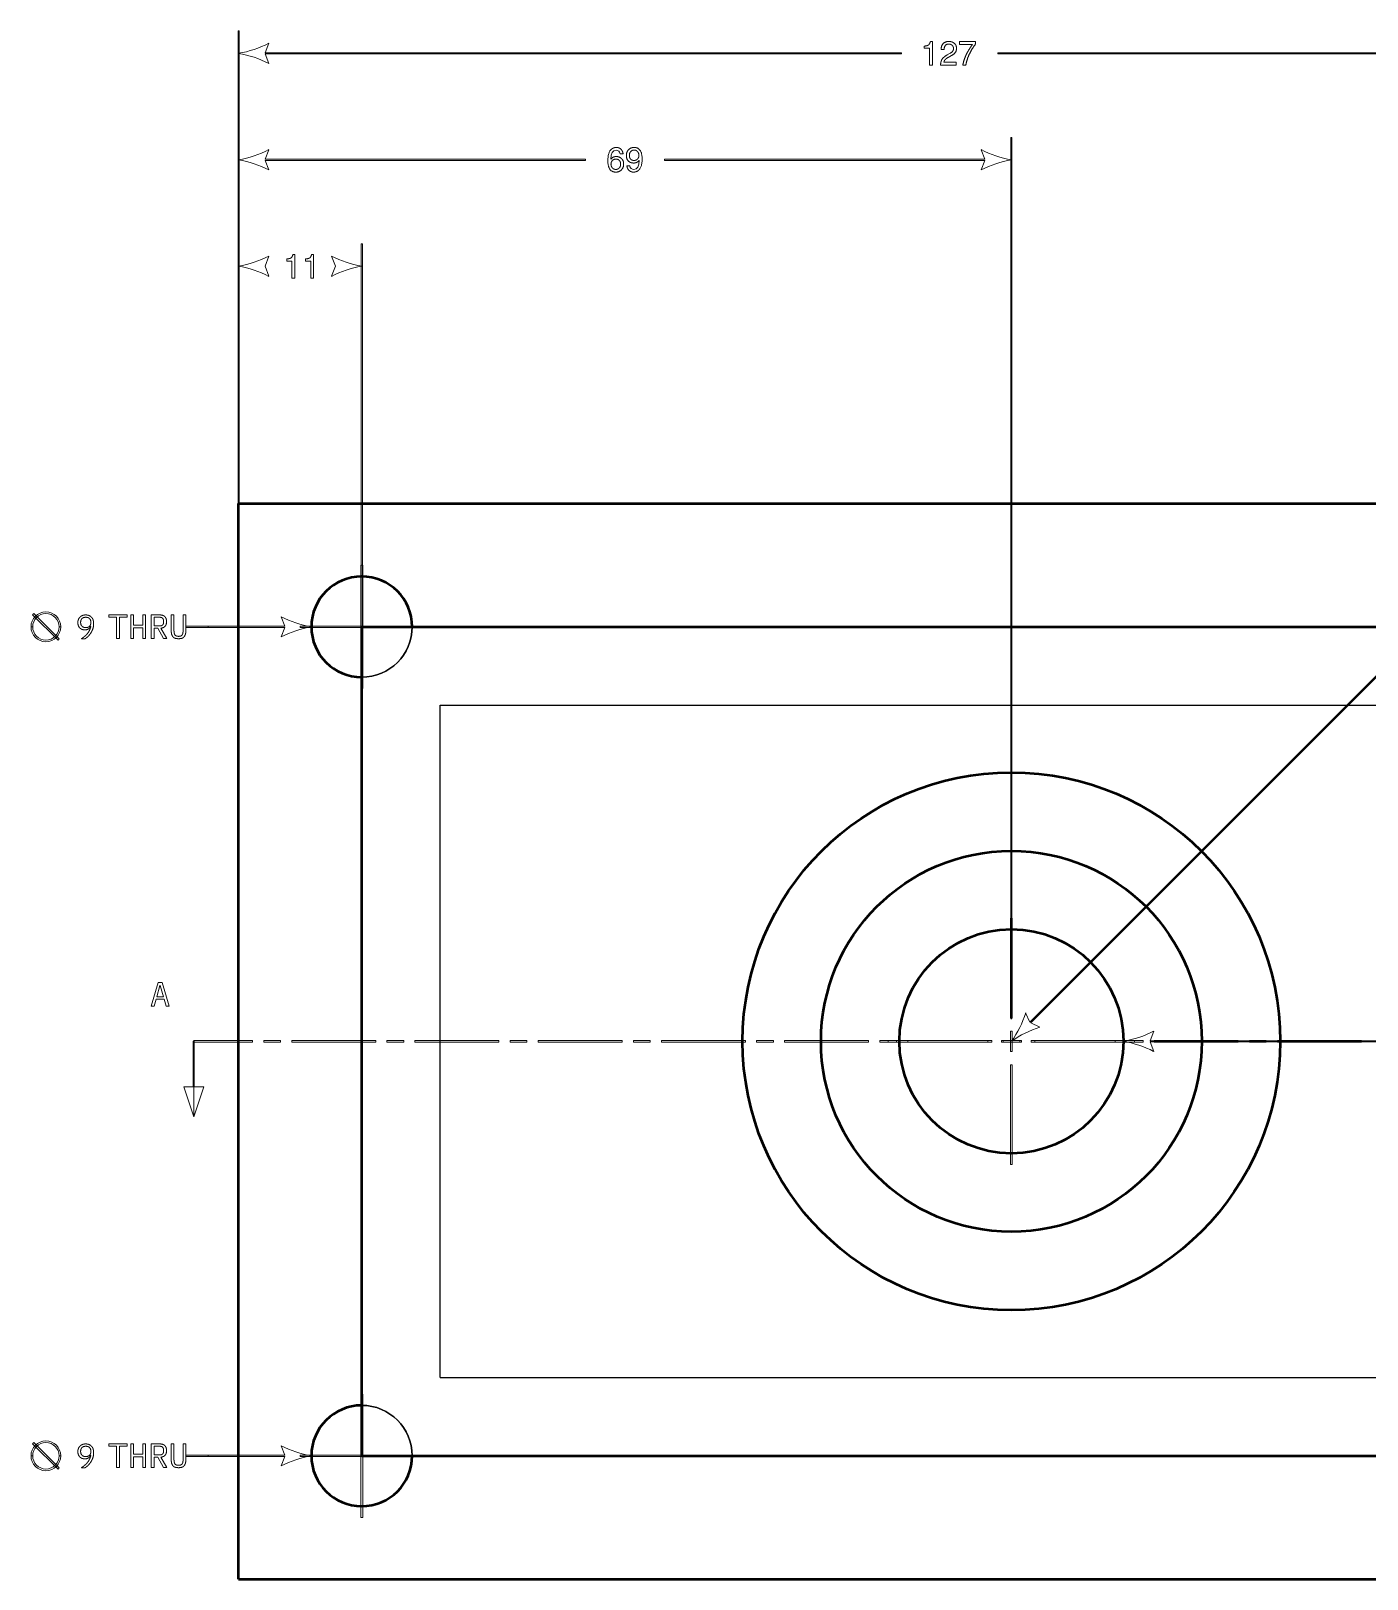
# Model space of a CAD drawing. Header units: millimetres. Extents: x 41 to 831, y 11 to 584.
# Drawn here: x 51 to 170.2, y 292.5 to 430.7 of the extents above; entities that cross this region are included whole.
import ezdxf

# ---------------------------------------------------------------- set-up
doc = ezdxf.new("R2010")
doc.units = ezdxf.units.MM
for name, color, linetype, lineweight in [('dims', 7, 'Continuous', 5), ('hidden', 7, 'Continuous', 25), ('part', 7, 'Continuous', 50)]:
    doc.layers.add(name, color=color, linetype=linetype, lineweight=lineweight)

msp = doc.modelspace()

# ---------------------------------------------------------------- linework, layer by layer
at = {"layer": 'dims'}
for p, q in [((69.45, 430.69), (69.45, 305.5)), ((69.55, 430.69), (69.45, 430.69)), ((69.55, 305.5), (69.55, 430.69)), ((71.88, 428.74), (72.2, 429.59)), ((128.7, 428.74), (71.88, 428.74)), ((72.2, 427.79), (71.88, 428.64)), ((71.88, 428.64), (128.7, 428.64)), ((128.7, 428.64), (128.7, 428.74)), ((130.7, 429.33), (130.7, 429.14)), ((130.7, 429.14), (131.18, 429.14)), ((131.18, 429.14), (131.18, 427.63)), ((131.44, 429.75), (131.27, 429.75)), ((131.44, 427.63), (131.44, 429.75)), ((132.22, 429.02), (132.48, 429.02)), ((133.04, 428.7), (132.77, 428.55)), ((132.85, 428.33), (133.15, 428.49)), ((135.3, 429.75), (133.87, 429.75)), ((133.87, 429.75), (133.87, 429.49)), ((133.87, 429.49), (135.02, 429.49)), ((135.3, 429.53), (135.3, 429.75)), ((194.12, 428.74), (137.3, 428.74)), ((137.3, 428.74), (137.3, 428.64)), ((137.3, 428.64), (194.12, 428.64)), ((131.18, 427.63), (131.44, 427.63)), ((132.17, 427.63), (133.58, 427.63)), ((133.58, 427.89), (132.47, 427.89)), ((133.58, 427.63), (133.58, 427.89)), ((134.15, 427.63), (134.43, 427.63)), ((69.45, 421.19), (69.45, 342.5)), ((69.55, 421.19), (69.45, 421.19)), ((69.55, 342.5), (69.55, 421.19)), ((138.45, 421.19), (138.45, 342.5)), ((138.55, 421.19), (138.45, 421.19)), ((138.55, 342.5), (138.55, 421.19)), ((71.88, 419.24), (72.2, 420.09)), ((100.47, 419.24), (71.88, 419.24)), ((72.2, 418.29), (71.88, 419.14)), ((71.88, 419.14), (100.47, 419.14)), ((100.47, 419.14), (100.47, 419.24)), ((103.57, 419.73), (103.83, 419.73)), ((136.12, 419.24), (107.53, 419.24)), ((107.53, 419.24), (107.53, 419.14)), ((107.53, 419.14), (136.12, 419.14)), ((135.8, 420.09), (136.12, 419.24)), ((136.12, 419.14), (135.8, 418.29)), ((104.43, 418.65), (104.17, 418.65)), ((69.45, 411.69), (69.45, 305.5)), ((69.55, 411.69), (69.45, 411.69)), ((69.55, 305.5), (69.55, 411.69)), ((71.86, 409.69), (72.2, 410.59)), ((74.53, 410.75), (74.36, 410.75)), ((74.53, 408.63), (74.53, 410.75)), ((76.2, 410.75), (76.03, 410.75)), ((76.2, 408.63), (76.2, 410.75)), ((77.8, 410.59), (78.14, 409.69)), ((80.45, 411.69), (80.45, 305.5)), ((80.55, 411.69), (80.45, 411.69)), ((80.55, 305.5), (80.55, 411.69)), ((72.2, 408.79), (71.86, 409.69)), ((73.8, 410.33), (73.8, 410.14)), ((73.8, 410.14), (74.27, 410.14)), ((74.27, 410.14), (74.27, 408.63)), ((75.47, 410.33), (75.47, 410.14)), ((75.47, 410.14), (75.94, 410.14)), ((75.94, 410.14), (75.94, 408.63)), ((78.14, 409.69), (77.8, 408.79)), ((74.27, 408.63), (74.53, 408.63)), ((75.94, 408.63), (76.2, 408.63)), ((197.07, 399.14), (140.15, 342.22)), ((140.22, 342.15), (197.14, 399.07)), ((80.42, 383), (80.42, 372)), ((80.58, 383), (80.42, 383)), ((80.58, 372), (80.58, 383)), ((51.22, 378.69), (51.11, 378.58)), ((53.49, 376.42), (51.22, 378.69)), ((50.96, 377.5), (51.11, 377.5)), ((51.11, 377.5), (50.96, 377.5)), ((51.11, 378.58), (53.38, 376.31)), ((53.48, 377.5), (53.63, 377.5)), ((53.63, 377.5), (53.48, 377.5)), ((55.4, 377.88), (55.4, 377.91)), ((56.29, 377.53), (56.31, 377.52)), ((56.31, 377.91), (56.31, 377.88)), ((57.91, 378.56), (57.91, 378.35)), ((59.56, 378.56), (57.91, 378.56)), ((57.91, 378.35), (58.61, 378.35)), ((58.61, 378.35), (58.61, 376.47)), ((58.87, 378.35), (59.56, 378.35)), ((58.87, 376.47), (58.87, 378.35)), ((59.56, 378.35), (59.56, 378.56)), ((59.88, 378.56), (59.88, 376.47)), ((60.13, 378.56), (59.88, 378.56)), ((60.13, 377.64), (60.13, 378.56)), ((60.95, 377.64), (60.13, 377.64)), ((60.13, 377.42), (60.95, 377.42)), ((60.13, 376.47), (60.13, 377.42)), ((60.95, 378.56), (60.95, 377.64)), ((61.2, 378.56), (60.95, 378.56)), ((60.95, 377.42), (60.95, 376.47)), ((61.2, 376.47), (61.2, 378.56)), ((61.71, 378.56), (61.71, 376.47)), ((62.47, 378.56), (61.71, 378.56)), ((61.96, 378.35), (62.47, 378.35)), ((61.96, 377.58), (61.96, 378.35)), ((62.47, 377.58), (61.96, 377.58)), ((61.96, 376.47), (61.96, 377.37)), ((61.96, 377.37), (62.29, 377.37)), ((62.29, 377.37), (62.8, 376.47)), ((63.09, 376.47), (62.55, 377.38)), ((62.8, 378.04), (62.8, 377.88)), ((63.73, 378.56), (63.48, 378.56)), ((63.48, 378.56), (63.48, 377.37)), ((63.73, 377.31), (63.73, 378.56)), ((64.55, 378.56), (64.55, 377.31)), ((64.8, 378.56), (64.55, 378.56)), ((64.8, 377.37), (64.8, 378.56)), ((66.8, 377.55), (64.8, 377.55)), ((64.8, 377.55), (64.8, 377.45)), ((64.8, 377.45), (66.8, 377.45)), ((73.62, 377.55), (66.8, 377.55)), ((66.8, 377.55), (66.8, 377.45)), ((66.8, 377.45), (66.8, 377.55)), ((66.8, 377.45), (73.62, 377.45)), ((73.3, 378.4), (73.62, 377.55)), ((73.62, 377.45), (73.3, 376.6)), ((86, 377.57), (75, 377.57)), ((75, 377.57), (75, 377.43)), ((75, 377.43), (86, 377.43)), ((86, 377.43), (86, 377.57)), ((53.38, 376.31), (53.49, 376.42)), ((55.48, 376.44), (55.81, 376.44)), ((58.61, 376.47), (58.87, 376.47)), ((59.88, 376.47), (60.13, 376.47)), ((60.95, 376.47), (61.2, 376.47)), ((61.71, 376.47), (61.96, 376.47)), ((62.8, 376.47), (63.09, 376.47)), ((80.42, 372), (80.58, 372)), ((138.43, 351.5), (138.43, 342.6)), ((138.57, 351.5), (138.43, 351.5)), ((138.57, 342.6), (138.57, 351.5)), ((62.33, 345.75), (61.69, 343.65)), ((62.19, 344.47), (62.48, 345.48)), ((62.67, 345.75), (62.33, 345.75)), ((62.48, 345.48), (62.51, 345.48)), ((62.51, 345.48), (62.8, 344.47)), ((63.31, 343.65), (62.67, 345.75)), ((61.95, 343.65), (62.13, 344.25)), ((62.13, 344.25), (62.86, 344.25)), ((62.8, 344.47), (62.19, 344.47)), ((62.86, 344.25), (63.04, 343.65)), ((61.69, 343.65), (61.95, 343.65)), ((63.04, 343.65), (63.31, 343.65)), ((140.15, 342.22), (139.77, 343.05)), ((69.45, 342.5), (69.55, 342.5)), ((138.43, 342.6), (138.57, 342.6)), ((138.43, 341.4), (138.43, 339.6)), ((138.57, 341.4), (138.43, 341.4)), ((138.45, 342.5), (138.55, 342.5)), ((138.57, 339.6), (138.57, 341.4)), ((141.05, 341.77), (140.22, 342.15)), ((150.88, 340.55), (151.2, 341.4)), ((65.55, 340.5), (65.45, 340.5)), ((65.45, 340.5), (65.45, 336.45)), ((70.75, 340.57), (65.5, 340.57)), ((65.5, 340.57), (65.5, 340.43)), ((65.5, 340.5), (65.5, 333.75)), ((65.5, 340.43), (70.75, 340.43)), ((65.55, 336.45), (65.55, 340.5)), ((70.75, 340.43), (70.75, 340.57)), ((73.25, 340.57), (71.75, 340.57)), ((71.75, 340.57), (71.75, 340.43)), ((71.75, 340.43), (73.25, 340.43)), ((73.25, 340.43), (73.25, 340.57)), ((81.75, 340.57), (74.25, 340.57)), ((74.25, 340.57), (74.25, 340.43)), ((74.25, 340.43), (81.75, 340.43)), ((81.75, 340.43), (81.75, 340.57)), ((84.25, 340.57), (82.75, 340.57)), ((82.75, 340.57), (82.75, 340.43)), ((82.75, 340.43), (84.25, 340.43)), ((84.25, 340.43), (84.25, 340.57)), ((92.75, 340.57), (85.25, 340.57)), ((85.25, 340.57), (85.25, 340.43)), ((85.25, 340.43), (92.75, 340.43)), ((92.75, 340.43), (92.75, 340.57)), ((95.25, 340.57), (93.75, 340.57)), ((93.75, 340.57), (93.75, 340.43)), ((93.75, 340.43), (95.25, 340.43)), ((95.25, 340.43), (95.25, 340.57)), ((103.75, 340.57), (96.25, 340.57)), ((96.25, 340.57), (96.25, 340.43)), ((96.25, 340.43), (103.75, 340.43)), ((103.75, 340.43), (103.75, 340.57)), ((106.25, 340.57), (104.75, 340.57)), ((104.75, 340.57), (104.75, 340.43)), ((104.75, 340.43), (106.25, 340.43)), ((106.25, 340.43), (106.25, 340.57)), ((114.75, 340.57), (107.25, 340.57)), ((107.25, 340.57), (107.25, 340.43)), ((107.25, 340.43), (114.75, 340.43)), ((114.75, 340.43), (114.75, 340.57)), ((117.25, 340.57), (115.75, 340.57)), ((115.75, 340.57), (115.75, 340.43)), ((115.75, 340.43), (117.25, 340.43)), ((117.25, 340.43), (117.25, 340.57)), ((125.75, 340.57), (118.25, 340.57)), ((118.25, 340.57), (118.25, 340.43)), ((118.25, 340.43), (125.75, 340.43)), ((125.75, 340.43), (125.75, 340.57)), ((128.25, 340.57), (126.75, 340.57)), ((126.75, 340.57), (126.75, 340.43)), ((126.75, 340.43), (128.25, 340.43)), ((136.4, 340.57), (127.5, 340.57)), ((127.5, 340.57), (127.5, 340.43)), ((127.5, 340.43), (136.4, 340.43)), ((128.25, 340.43), (128.25, 340.57)), ((136.75, 340.57), (129.25, 340.57)), ((129.25, 340.57), (129.25, 340.43)), ((129.25, 340.43), (136.75, 340.43)), ((136.4, 340.43), (136.4, 340.57)), ((136.75, 340.43), (136.75, 340.57)), ((139.4, 340.57), (137.6, 340.57)), ((137.6, 340.57), (137.6, 340.43)), ((137.6, 340.43), (139.4, 340.43)), ((139.25, 340.57), (137.75, 340.57)), ((137.75, 340.57), (137.75, 340.43)), ((137.75, 340.43), (139.25, 340.43)), ((139.25, 340.43), (139.25, 340.57)), ((139.4, 340.43), (139.4, 340.57)), ((147.75, 340.57), (140.25, 340.57)), ((140.25, 340.57), (140.25, 340.43)), ((140.25, 340.43), (147.75, 340.43)), ((149.5, 340.57), (140.6, 340.57)), ((140.6, 340.57), (140.6, 340.43)), ((140.6, 340.43), (149.5, 340.43)), ((147.75, 340.43), (147.75, 340.57)), ((150.25, 340.57), (148.75, 340.57)), ((148.75, 340.57), (148.75, 340.43)), ((148.75, 340.43), (150.25, 340.43)), ((149.5, 340.43), (149.5, 340.57)), ((150.25, 340.43), (150.25, 340.57)), ((210.2, 340.55), (150.88, 340.55)), ((151.2, 339.6), (150.88, 340.45)), ((150.88, 340.45), (210.2, 340.45)), ((158.75, 340.57), (151.25, 340.57)), ((151.25, 340.57), (151.25, 340.43)), ((151.25, 340.43), (158.75, 340.43)), ((158.75, 340.43), (158.75, 340.57)), ((161.25, 340.57), (159.75, 340.57)), ((159.75, 340.57), (159.75, 340.43)), ((159.75, 340.43), (161.25, 340.43)), ((161.25, 340.43), (161.25, 340.57)), ((169.75, 340.57), (162.25, 340.57)), ((162.25, 340.57), (162.25, 340.43)), ((162.25, 340.43), (169.75, 340.43)), ((169.75, 340.43), (169.75, 340.57)), ((138.43, 339.6), (138.57, 339.6)), ((138.43, 338.4), (138.43, 329.5)), ((138.57, 338.4), (138.43, 338.4)), ((138.57, 329.5), (138.57, 338.4)), ((65.45, 336.45), (64.6, 336.45)), ((64.6, 336.45), (65.5, 333.75)), ((65.5, 333.75), (66.4, 336.45)), ((66.4, 336.45), (65.55, 336.45)), ((138.43, 329.5), (138.57, 329.5)), ((80.42, 309), (80.42, 298)), ((80.58, 309), (80.42, 309)), ((80.58, 298), (80.58, 309)), ((69.45, 305.5), (69.55, 305.5)), ((69.45, 305.5), (69.55, 305.5)), ((80.45, 305.5), (80.55, 305.5)), ((51.22, 304.69), (51.11, 304.58)), ((51.11, 304.58), (53.38, 302.31)), ((53.49, 302.42), (51.22, 304.69)), ((57.91, 304.56), (57.91, 304.35)), ((59.56, 304.56), (57.91, 304.56)), ((57.91, 304.35), (58.61, 304.35)), ((58.61, 304.35), (58.61, 302.47)), ((58.87, 304.35), (59.56, 304.35)), ((58.87, 302.47), (58.87, 304.35)), ((59.56, 304.35), (59.56, 304.56)), ((59.88, 304.56), (59.88, 302.47)), ((60.13, 304.56), (59.88, 304.56)), ((60.13, 303.64), (60.13, 304.56)), ((60.95, 304.56), (60.95, 303.64)), ((61.2, 304.56), (60.95, 304.56)), ((61.2, 302.47), (61.2, 304.56)), ((61.71, 304.56), (61.71, 302.47)), ((62.47, 304.56), (61.71, 304.56)), ((61.96, 304.35), (62.47, 304.35)), ((61.96, 303.58), (61.96, 304.35)), ((62.8, 304.04), (62.8, 303.88)), ((63.73, 304.56), (63.48, 304.56)), ((63.48, 304.56), (63.48, 303.37)), ((63.73, 303.31), (63.73, 304.56)), ((64.55, 304.56), (64.55, 303.31)), ((64.8, 304.56), (64.55, 304.56)), ((64.8, 303.37), (64.8, 304.56)), ((73.3, 304.4), (73.62, 303.55)), ((50.96, 303.5), (51.11, 303.5)), ((51.11, 303.5), (50.96, 303.5)), ((53.48, 303.5), (53.63, 303.5)), ((53.63, 303.5), (53.48, 303.5)), ((55.4, 303.88), (55.4, 303.91)), ((56.29, 303.53), (56.31, 303.52)), ((56.31, 303.91), (56.31, 303.88)), ((60.95, 303.64), (60.13, 303.64)), ((60.13, 303.42), (60.95, 303.42)), ((60.13, 302.47), (60.13, 303.42)), ((60.95, 303.42), (60.95, 302.47)), ((62.47, 303.58), (61.96, 303.58)), ((61.96, 302.47), (61.96, 303.37)), ((61.96, 303.37), (62.29, 303.37)), ((62.29, 303.37), (62.8, 302.47)), ((63.09, 302.47), (62.55, 303.38)), ((66.8, 303.55), (64.8, 303.55)), ((64.8, 303.55), (64.8, 303.45)), ((64.8, 303.45), (66.8, 303.45)), ((73.62, 303.55), (66.8, 303.55)), ((66.8, 303.55), (66.8, 303.45)), ((66.8, 303.45), (66.8, 303.55)), ((66.8, 303.45), (73.62, 303.45)), ((73.62, 303.45), (73.3, 302.6)), ((86, 303.57), (75, 303.57)), ((75, 303.57), (75, 303.43)), ((75, 303.43), (86, 303.43)), ((86, 303.43), (86, 303.57)), ((53.38, 302.31), (53.49, 302.42)), ((55.48, 302.44), (55.81, 302.44)), ((58.61, 302.47), (58.87, 302.47)), ((59.88, 302.47), (60.13, 302.47)), ((60.95, 302.47), (61.2, 302.47)), ((61.71, 302.47), (61.96, 302.47)), ((62.8, 302.47), (63.09, 302.47)), ((80.42, 298), (80.58, 298))]:
    msp.add_line(p, q, dxfattribs=at)
for centre, radius, start, end in [((68, 437.69), 9.12, -80.5377, -62.5924), ((68, 419.69), 9.12, 62.5924, 80.5377), ((68, 428.19), 9.12, -80.5377, -62.5924), ((68, 410.19), 9.12, 62.5924, 80.5377), ((140, 428.19), 9.12, -117.4076, -99.4623), ((140, 410.19), 9.12, 99.4623, 117.4076), ((68, 418.69), 9.12, -80.5377, -62.5924), ((82, 418.69), 9.12, -117.4076, -99.4623), ((68, 400.69), 9.12, 62.5924, 80.5377), ((82, 400.69), 9.12, 99.4623, 117.4076), ((52.3, 377.5), 1.33, 0, 180), ((52.3, 377.5), 1.18, 0, 180), ((52.3, 377.5), 1.33, 180, 360), ((52.3, 377.5), 1.18, 180, 360), ((77.5, 386.5), 9.12, -117.4076, -99.4623), ((77.5, 368.5), 9.12, 99.4623, 117.4076), ((131.08, 345.8), 9.12, -35.5377, -17.5924), ((143.8, 333.08), 9.12, 107.5924, 125.5377), ((147, 349.5), 9.12, -80.5377, -62.5924), ((147, 331.5), 9.12, 62.5924, 80.5377), ((52.3, 303.5), 1.33, 0, 180), ((52.3, 303.5), 1.18, 0, 180), ((77.5, 312.5), 9.12, -117.4076, -99.4623), ((52.3, 303.5), 1.33, 180, 360), ((52.3, 303.5), 1.18, 180, 360), ((77.5, 294.5), 9.12, 99.4623, 117.4076)]:
    msp.add_arc(centre, radius, start, end, dxfattribs=at)
for points, degree, knots in [([(131.27, 429.75), (131.2, 429.51), (131.1, 429.44), (131.01, 429.37), (130.7, 429.33)], 2, [0, 0, 0, 1, 1, 2, 2, 2]), ([(132.77, 428.55), (132.43, 428.36), (132.31, 428.17), (132.19, 427.98), (132.17, 427.63)], 2, [0, 0, 0, 1, 1, 2, 2, 2]), ([(133.15, 428.49), (133.6, 428.73), (133.6, 429.13), (133.6, 429.41), (133.41, 429.58), (133.22, 429.75), (132.92, 429.75), (132.24, 429.75), (132.22, 429.02)], 2, [0, 0, 0, 1, 1, 1.696991, 1.696991, 2.393983, 2.393983, 3.960512, 3.960512, 3.960512]), ([(132.48, 429.02), (132.51, 429.52), (132.91, 429.52), (133.09, 429.52), (133.21, 429.41), (133.33, 429.29), (133.33, 429.12), (133.33, 428.87), (133.04, 428.7)], 2, [0, 0, 0, 1, 1, 1.451134, 1.451134, 1.902269, 1.902269, 2.575029, 2.575029, 2.575029]), ([(135.02, 429.49), (134.64, 428.95), (134.45, 428.55), (134.27, 428.15), (134.15, 427.63)], 2, [0, 0, 0, 1, 1, 2, 2, 2]), ([(134.43, 427.63), (134.52, 428.14), (134.73, 428.59), (134.94, 429.05), (135.3, 429.53)], 2, [0, 0, 0, 1, 1, 2, 2, 2]), ([(132.47, 427.89), (132.49, 428.02), (132.57, 428.12), (132.66, 428.22), (132.85, 428.33)], 2, [0, 0, 0, 1, 1, 2, 2, 2]), ([(103.83, 419.73), (103.79, 419.99), (103.63, 420.14), (103.47, 420.29), (103.23, 420.29), (103.12, 420.29), (103.03, 420.26), (102.94, 420.24), (102.83, 420.16), (102.72, 420.09), (102.65, 419.96), (102.57, 419.84), (102.52, 419.63), (102.47, 419.41), (102.47, 419.13), (102.47, 418.09), (103.18, 418.09), (103.48, 418.09), (103.68, 418.29), (103.88, 418.5), (103.88, 418.81), (103.88, 419.11), (103.69, 419.29), (103.51, 419.48), (103.23, 419.48), (102.91, 419.48), (102.74, 419.25)], 2, [0, 0, 0, 1, 1, 2, 2, 2.432085, 2.432085, 2.86417, 2.86417, 3.296255, 3.296255, 3.728339, 3.728339, 4.160424, 4.160424, 5.75092, 5.75092, 6.42588, 6.42588, 7.10084, 7.10084, 7.74335, 7.74335, 8.385859, 8.385859, 9.096002, 9.096002, 9.096002]), ([(104.17, 418.65), (104.2, 418.39), (104.36, 418.24), (104.53, 418.09), (104.77, 418.09), (104.87, 418.09), (104.97, 418.12), (105.06, 418.14), (105.17, 418.22), (105.28, 418.29), (105.35, 418.42), (105.43, 418.54), (105.48, 418.75), (105.53, 418.97), (105.53, 419.25), (105.53, 420.29), (104.82, 420.29), (104.51, 420.29), (104.32, 420.09), (104.12, 419.88), (104.12, 419.57), (104.12, 419.27), (104.3, 419.08), (104.49, 418.9), (104.77, 418.9), (105.06, 418.9), (105.26, 419.13)], 2, [0, 0, 0, 1, 1, 2, 2, 2.432102, 2.432102, 2.864204, 2.864204, 3.296307, 3.296307, 3.728409, 3.728409, 4.160511, 4.160511, 5.751001, 5.751001, 6.423127, 6.423127, 7.095252, 7.095252, 7.735064, 7.735064, 8.374876, 8.374876, 9.014689, 9.014689, 9.014689]), ([(102.74, 419.25), (102.74, 419.76), (102.91, 420.06), (103.21, 420.05), (103.39, 420.06), (103.53, 419.94), (103.57, 419.73)], 3, [0, 0, 0, 0, 2, 2, 2, 3.21052, 3.21052, 3.21052, 3.21052]), ([(103.19, 419.25), (103.39, 419.25), (103.5, 419.13), (103.61, 419), (103.61, 418.79), (103.61, 418.59), (103.49, 418.46), (103.37, 418.33), (103.18, 418.33), (103, 418.33), (102.88, 418.46), (102.75, 418.6), (102.75, 418.8), (102.75, 419), (102.88, 419.13), (103, 419.25), (103.19, 419.25)], 2, [0, 0, 0, 1, 1, 2, 2, 2.943698, 2.943698, 3.887396, 3.887396, 4.846504, 4.846504, 5.805611, 5.805611, 6.736483, 6.736483, 7.667354, 7.667354, 7.667354]), ([(104.81, 420.06), (105, 420.06), (105.12, 419.92), (105.24, 419.78), (105.24, 419.58), (105.24, 419.38), (105.12, 419.26), (105, 419.13), (104.8, 419.13), (104.61, 419.13), (104.5, 419.25), (104.39, 419.38), (104.39, 419.59), (104.39, 419.79), (104.51, 419.92), (104.63, 420.06), (104.81, 420.06)], 2, [0, 0, 0, 1, 1, 2, 2, 2.94202, 2.94202, 3.88404, 3.88404, 4.82606, 4.82606, 5.76808, 5.76808, 6.657063, 6.657063, 7.546046, 7.546046, 7.546046]), ([(105.26, 419.13), (105.26, 418.62), (105.09, 418.32), (104.79, 418.33), (104.6, 418.32), (104.47, 418.44), (104.43, 418.65)], 3, [0, 0, 0, 0, 2, 2, 2, 3.21052, 3.21052, 3.21052, 3.21052]), ([(74.36, 410.75), (74.29, 410.51), (74.2, 410.44), (74.1, 410.37), (73.8, 410.33)], 2, [0, 0, 0, 1, 1, 2, 2, 2]), ([(76.03, 410.75), (75.96, 410.51), (75.87, 410.44), (75.77, 410.37), (75.47, 410.33)], 2, [0, 0, 0, 1, 1, 2, 2, 2])]:
    msp.add_open_spline(points, degree=degree, knots=knots, dxfattribs=at)
for points in [[(55.15, 377.87), (55.15, 378.03), (55.2, 378.15)], [(55.2, 377.6), (55.15, 377.72), (55.15, 377.87)], [(55.2, 378.15), (55.25, 378.28), (55.34, 378.37)], [(55.32, 377.4), (55.24, 377.49), (55.2, 377.6)], [(55.52, 377.27), (55.41, 377.32), (55.32, 377.4)], [(55.34, 378.37), (55.43, 378.46), (55.56, 378.51)], [(55.52, 378.24), (55.4, 378.12), (55.4, 377.91)], [(55.4, 377.88), (55.4, 377.67), (55.52, 377.55)], [(55.86, 378.35), (55.64, 378.35), (55.52, 378.24)], [(55.52, 377.55), (55.64, 377.43), (55.86, 377.43)], [(55.78, 377.23), (55.64, 377.23), (55.52, 377.27)], [(55.56, 378.51), (55.69, 378.56), (55.85, 378.56)], [(56.09, 377.31), (55.97, 377.23), (55.78, 377.23)], [(55.85, 378.56), (56.02, 378.56), (56.15, 378.51)], [(56.19, 378.24), (56.07, 378.35), (55.86, 378.35)], [(55.86, 377.43), (56.07, 377.43), (56.19, 377.55)], [(56.29, 377.53), (56.21, 377.4), (56.09, 377.31)], [(56.15, 378.51), (56.28, 378.45), (56.37, 378.35)], [(56.31, 377.91), (56.31, 378.12), (56.19, 378.24)], [(56.19, 377.55), (56.31, 377.67), (56.31, 377.88)], [(56.19, 377.19), (56.26, 377.34), (56.31, 377.52)], [(56.49, 377.32), (56.42, 377.12), (56.31, 376.95)], [(56.37, 378.35), (56.47, 378.25), (56.52, 378.1)], [(56.56, 377.76), (56.56, 377.53), (56.49, 377.32)], [(56.52, 378.1), (56.56, 377.95), (56.56, 377.76)], [(62.47, 378.56), (62.76, 378.56), (62.92, 378.41)], [(62.71, 378.27), (62.62, 378.35), (62.47, 378.35)], [(62.47, 377.58), (62.62, 377.58), (62.71, 377.66)], [(62.94, 377.55), (62.8, 377.4), (62.55, 377.38)], [(62.8, 378.04), (62.8, 378.19), (62.71, 378.27)], [(62.71, 377.66), (62.8, 377.74), (62.8, 377.88)], [(62.92, 378.41), (63.07, 378.25), (63.07, 377.96)], [(63.07, 377.96), (63.07, 377.71), (62.94, 377.55)], [(63.5, 376.96), (63.48, 377.13), (63.48, 377.37)], [(63.73, 377.31), (63.73, 377.16), (63.74, 377.04)], [(64.54, 377.04), (64.55, 377.16), (64.55, 377.31)], [(64.8, 377.37), (64.8, 377.13), (64.78, 376.96)], [(55.48, 376.44), (55.65, 376.56), (55.79, 376.68)], [(55.79, 376.68), (55.92, 376.79), (56.02, 376.92)], [(56.07, 376.65), (55.93, 376.52), (55.81, 376.44)], [(56.02, 376.92), (56.12, 377.05), (56.19, 377.19)], [(56.31, 376.95), (56.2, 376.78), (56.07, 376.65)], [(63.6, 376.67), (63.52, 376.79), (63.5, 376.96)], [(63.8, 376.49), (63.67, 376.55), (63.6, 376.67)], [(63.74, 377.04), (63.75, 376.92), (63.79, 376.83)], [(63.79, 376.83), (63.83, 376.74), (63.91, 376.7)], [(64.14, 376.44), (63.93, 376.44), (63.8, 376.49)], [(63.91, 376.7), (63.99, 376.65), (64.14, 376.65)], [(64.14, 376.65), (64.29, 376.65), (64.37, 376.7)], [(64.48, 376.49), (64.35, 376.44), (64.14, 376.44)], [(64.37, 376.7), (64.45, 376.74), (64.49, 376.83)], [(64.68, 376.67), (64.61, 376.55), (64.48, 376.49)], [(64.49, 376.83), (64.53, 376.92), (64.54, 377.04)], [(64.78, 376.96), (64.75, 376.79), (64.68, 376.67)], [(55.15, 303.87), (55.15, 304.03), (55.2, 304.15)], [(55.2, 304.15), (55.25, 304.28), (55.34, 304.37)], [(55.34, 304.37), (55.43, 304.46), (55.56, 304.51)], [(55.52, 304.24), (55.4, 304.12), (55.4, 303.91)], [(55.86, 304.35), (55.64, 304.35), (55.52, 304.24)], [(55.56, 304.51), (55.69, 304.56), (55.85, 304.56)], [(55.85, 304.56), (56.02, 304.56), (56.15, 304.51)], [(56.19, 304.24), (56.07, 304.35), (55.86, 304.35)], [(56.15, 304.51), (56.28, 304.45), (56.37, 304.35)], [(56.31, 303.91), (56.31, 304.12), (56.19, 304.24)], [(56.37, 304.35), (56.47, 304.25), (56.52, 304.1)], [(56.52, 304.1), (56.56, 303.95), (56.56, 303.76)], [(62.47, 304.56), (62.76, 304.56), (62.92, 304.41)], [(62.71, 304.27), (62.62, 304.35), (62.47, 304.35)], [(62.8, 304.04), (62.8, 304.19), (62.71, 304.27)], [(62.92, 304.41), (63.07, 304.25), (63.07, 303.96)], [(55.2, 303.6), (55.15, 303.72), (55.15, 303.87)], [(55.32, 303.4), (55.24, 303.49), (55.2, 303.6)], [(55.52, 303.27), (55.41, 303.32), (55.32, 303.4)], [(55.4, 303.88), (55.4, 303.67), (55.52, 303.55)], [(55.48, 302.44), (55.65, 302.56), (55.79, 302.68)], [(55.52, 303.55), (55.64, 303.43), (55.86, 303.43)], [(55.78, 303.23), (55.64, 303.23), (55.52, 303.27)], [(56.09, 303.31), (55.97, 303.23), (55.78, 303.23)], [(55.79, 302.68), (55.92, 302.79), (56.02, 302.92)], [(56.07, 302.65), (55.93, 302.52), (55.81, 302.44)], [(55.86, 303.43), (56.07, 303.43), (56.19, 303.55)], [(56.02, 302.92), (56.12, 303.05), (56.19, 303.19)], [(56.31, 302.95), (56.2, 302.78), (56.07, 302.65)], [(56.29, 303.53), (56.21, 303.4), (56.09, 303.31)], [(56.19, 303.55), (56.31, 303.67), (56.31, 303.88)], [(56.19, 303.19), (56.26, 303.34), (56.31, 303.52)], [(56.49, 303.32), (56.42, 303.12), (56.31, 302.95)], [(56.56, 303.76), (56.56, 303.53), (56.49, 303.32)], [(62.47, 303.58), (62.62, 303.58), (62.71, 303.66)], [(62.94, 303.55), (62.8, 303.4), (62.55, 303.38)], [(62.71, 303.66), (62.8, 303.74), (62.8, 303.88)], [(63.07, 303.96), (63.07, 303.71), (62.94, 303.55)], [(63.5, 302.96), (63.48, 303.13), (63.48, 303.37)], [(63.6, 302.67), (63.52, 302.79), (63.5, 302.96)], [(63.8, 302.49), (63.67, 302.55), (63.6, 302.67)], [(63.73, 303.31), (63.73, 303.16), (63.74, 303.04)], [(63.74, 303.04), (63.75, 302.92), (63.79, 302.83)], [(63.79, 302.83), (63.83, 302.74), (63.91, 302.7)], [(63.91, 302.7), (63.99, 302.65), (64.14, 302.65)], [(64.14, 302.65), (64.29, 302.65), (64.37, 302.7)], [(64.37, 302.7), (64.45, 302.74), (64.49, 302.83)], [(64.68, 302.67), (64.61, 302.55), (64.48, 302.49)], [(64.49, 302.83), (64.53, 302.92), (64.54, 303.04)], [(64.54, 303.04), (64.55, 303.16), (64.55, 303.31)], [(64.78, 302.96), (64.75, 302.79), (64.68, 302.67)], [(64.8, 303.37), (64.8, 303.13), (64.78, 302.96)], [(64.14, 302.44), (63.93, 302.44), (63.8, 302.49)], [(64.48, 302.49), (64.35, 302.44), (64.14, 302.44)]]:
    msp.add_open_spline(points, degree=2, dxfattribs=at)
at = {"layer": 'hidden'}
for p, q in [((69.5, 292.5), (69.5, 388.5)), ((69.5, 388.5), (207.5, 388.5)), ((80.5, 377.5), (85, 377.5)), ((80.5, 373), (80.5, 377.5)), ((85, 377.5), (192, 377.5)), ((80.5, 308), (80.5, 373)), ((87.5, 310.5), (87.5, 370.5)), ((87.5, 370.5), (189.5, 370.5)), ((87.5, 310.5), (87.5, 370.5)), ((87.5, 370.5), (189.5, 370.5)), ((87.5, 310.5), (189.5, 310.5)), ((87.5, 310.5), (189.5, 310.5)), ((80.5, 303.5), (80.5, 308)), ((80.5, 303.5), (85, 303.5)), ((85, 303.5), (192, 303.5)), ((69.5, 292.5), (207.5, 292.5))]:
    msp.add_line(p, q, dxfattribs=at)
for centre, radius in [((80.5, 377.5), 4.5), ((138.5, 340.5), 24), ((138.5, 340.5), 17), ((138.5, 340.5), 10), ((80.5, 303.5), 4.5)]:
    msp.add_circle(centre, radius, dxfattribs=at)
for centre, start, end in [((80.5, 377.5), 270, 360), ((80.5, 303.5), 0, 90)]:
    msp.add_arc(centre, 4.5, start, end, dxfattribs=at)
at = {"layer": 'part'}
for p, q in [((69.5, 292.5), (69.5, 388.5)), ((69.5, 388.5), (207.5, 388.5)), ((80.5, 377.5), (196.5, 377.5)), ((80.5, 303.5), (80.5, 377.5)), ((80.5, 303.5), (196.5, 303.5)), ((69.5, 292.5), (207.5, 292.5))]:
    msp.add_line(p, q, dxfattribs=at)
for radius in [24, 17, 10]:
    msp.add_circle((138.5, 340.5), radius, dxfattribs=at)
for centre, start, end in [((80.5, 377.5), 0, 270), ((80.5, 303.5), 90, 360)]:
    msp.add_arc(centre, 4.5, start, end, dxfattribs=at)

doc.saveas('drawing.dxf')
